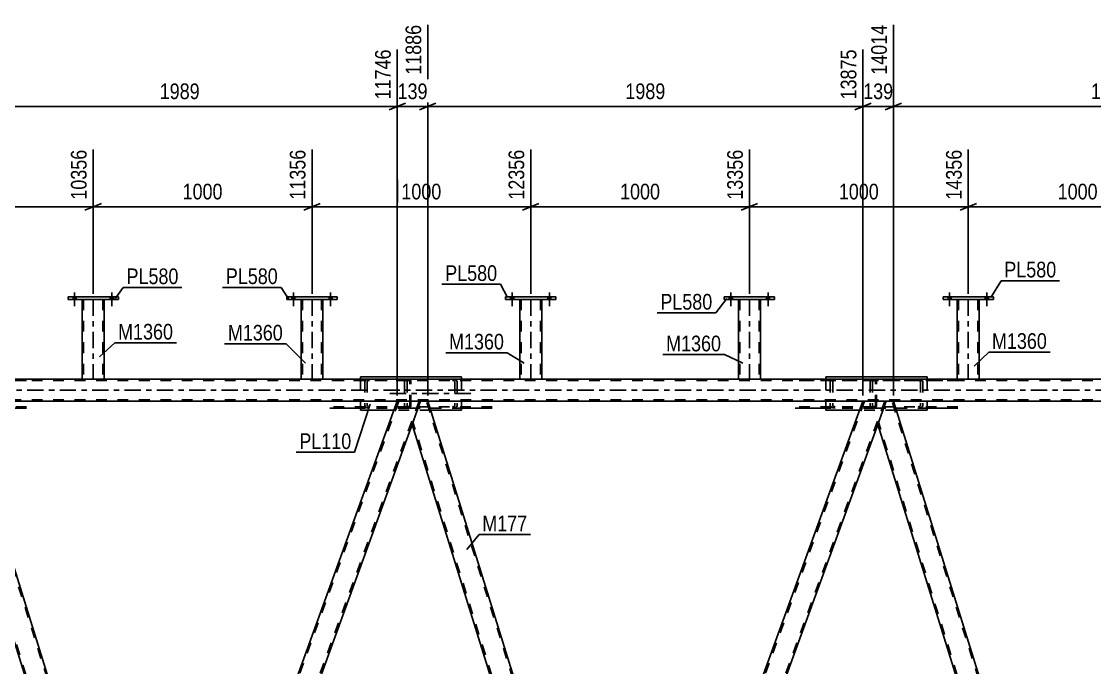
# Model space of a CAD drawing. Header units: millimetres. Extents: x -858 to 331, y -869 to -28.
# Drawn here: x -380.2 to -184, y -734.1 to -616 of the extents above; entities that cross this region are included whole.
import ezdxf

# ---------------------------------------------------------------- set-up
doc = ezdxf.new("R2010")
doc.units = ezdxf.units.MM
doc.linetypes.add('DXK_LINE_DOT2', pattern=[3.9198, 1.9599, -1.9599])
doc.linetypes.add('DXK_LINE_DOT3', pattern=[5.9187, 2.979, -0.9799, 0.9799, -0.9799])
doc.styles.add('Arial Narrow', font='ARIALN.TTF', dxfattribs={"height": 0.2})

# ---------------------------------------------------------------- blocks, each defined once
blk = doc.blocks.new('Part-570393797-8176 - 8170')
at = {"color": 2, "linetype": 'Continuous'}
for p, q in [((-209.09, -666.83), (-209.09, -681.41)), ((-205.09, -666.83), (-205.09, -681.41)), ((-209.09, -681.41), (-205.09, -681.41))]:
    blk.add_line(p, q, dxfattribs=at)
at = {"color": 7, "linetype": 'DXK_LINE_DOT2'}
for p, q in [((-205.09, -666.83), (-209.09, -666.83)), ((-209.09, -666.83), (-209.05, -666.83)), ((-208.85, -666.83), (-208.85, -681.41)), ((-205.33, -666.83), (-205.33, -681.41)), ((-205.39, -681.41), (-205.35, -681.41)), ((-205.35, -681.41), (-205.39, -681.41)), ((-205.33, -681.41), (-205.35, -681.41)), ((-205.35, -681.41), (-205.33, -681.41))]:
    blk.add_line(p, q, dxfattribs=at)
at = {"color": 7, "linetype": 'DXK_LINE_DOT3'}
blk.add_line((-207.09, -666.83), (-207.09, -681.41), dxfattribs=at)
blk = doc.blocks.new('Part-570393797-8182 - 8170')
at = {"color": 2, "linetype": 'Continuous'}
for p, q in [((-318.24, -681.01), (-318.24, -681.41)), ((-299.73, -681.01), (-318.24, -681.01)), ((-299.73, -681.01), (-299.73, -681.41)), ((-318.24, -685.41), (-318.24, -687.09)), ((-299.73, -685.41), (-299.73, -687.09)), ((-318.24, -687.09), (-312.09, -687.09)), ((-299.73, -687.09), (-305.38, -687.09))]:
    blk.add_line(p, q, dxfattribs=at)
at = {"color": 7, "linetype": 'DXK_LINE_DOT2'}
for p, q in [((-318.24, -681.41), (-318.24, -685.41)), ((-299.73, -681.41), (-299.73, -685.41)), ((-305.38, -687.09), (-312.09, -687.09))]:
    blk.add_line(p, q, dxfattribs=at)
blk = doc.blocks.new('Part-570393797-8285 - 8170')
at = {"color": 2, "linetype": 'Continuous'}
for p, q in [((-202.49, -666.35), (-211.69, -666.35)), ((-211.69, -666.83), (-211.69, -666.35)), ((-202.49, -666.83), (-211.69, -666.83)), ((-202.49, -666.35), (-202.49, -666.83))]:
    blk.add_line(p, q, dxfattribs=at)
blk = doc.blocks.new('Part-570393797-8363 - 8170')
at = {"color": 2, "linetype": 'Continuous'}
for p, q in [((-322.48, -666.35), (-331.68, -666.35)), ((-331.68, -666.83), (-331.68, -666.35)), ((-322.48, -666.83), (-331.68, -666.83)), ((-322.48, -666.35), (-322.48, -666.83))]:
    blk.add_line(p, q, dxfattribs=at)
blk = doc.blocks.new('Part-570393797-8240 - 8170')
at = {"color": 7, "linetype": 'DXK_LINE_DOT2'}
for p, q in [((-224.29, -681.41), (-238.72, -681.41)), ((-224.29, -681.65), (-238.72, -681.65)), ((-232.24, -681.7), (-232.31, -681.89)), ((-232.31, -681.89), (-232.31, -686.21)), ((-231.87, -681.89), (-231.84, -681.8)), ((-231.87, -681.89), (-231.87, -686.21)), ((-231.43, -681.41), (-231.77, -681.44)), ((-231.6, -681.67), (-231.43, -681.65)), ((-225.01, -681.65), (-225.01, -681.41)), ((-224.12, -681.44), (-224.29, -681.41)), ((-224.29, -681.65), (-224.21, -681.67)), ((-224.21, -681.67), (-224.14, -681.72)), ((-224.14, -681.72), (-224.09, -681.8)), ((-223.98, -681.55), (-224.12, -681.44)), ((-224.09, -681.8), (-224.07, -681.89)), ((-224.07, -686.21), (-224.07, -681.89)), ((-223.89, -681.7), (-223.98, -681.55)), ((-223.85, -681.89), (-223.89, -681.7)), ((-223.85, -686.21), (-223.85, -681.89)), ((-224.29, -686.45), (-238.72, -686.45)), ((-224.29, -686.69), (-233.11, -686.69)), ((-232.31, -686.21), (-232.24, -686.39)), ((-231.84, -686.3), (-231.87, -686.21)), ((-231.77, -686.65), (-231.43, -686.69)), ((-231.43, -686.45), (-231.6, -686.43)), ((-225.01, -686.69), (-225.01, -686.45)), ((-224.21, -686.43), (-224.29, -686.45)), ((-224.29, -686.69), (-224.12, -686.65)), ((-224.14, -686.38), (-224.21, -686.43)), ((-224.09, -686.3), (-224.14, -686.38)), ((-224.12, -686.65), (-223.98, -686.55)), ((-224.07, -686.21), (-224.09, -686.3)), ((-223.98, -686.55), (-223.89, -686.39)), ((-223.89, -686.39), (-223.85, -686.21))]:
    blk.add_line(p, q, dxfattribs=at)
at = {"color": 2, "linetype": 'Continuous'}
blk.add_line((-233.11, -686.69), (-238.72, -686.69), dxfattribs=at)
at = {"color": 7, "linetype": 'DXK_LINE_DOT2'}
for centre, radius, start, end in [((-231.63, -682.25), 0.817, 99.5183, 138.064), ((-231.53, -682.07), 0.409, 99.5183, 138.064), ((-231.63, -685.85), 0.817, 221.9361, 260.4818), ((-231.53, -686.03), 0.409, 221.9361, 260.4818)]:
    blk.add_arc(centre, radius, start, end, dxfattribs=at)
blk = doc.blocks.new('Part-570393797-8241 - 8170')
at = {"color": 7, "linetype": 'DXK_LINE_DOT2'}
for p, q in [((-310.08, -681.7), (-310.14, -681.89)), ((-310.14, -681.89), (-310.14, -686.21)), ((-309.71, -681.89), (-309.67, -681.8)), ((-309.71, -681.89), (-309.71, -686.21)), ((-309.27, -681.41), (-309.6, -681.45)), ((-309.44, -681.67), (-309.27, -681.65)), ((-294.12, -681.41), (-309.27, -681.41)), ((-294.12, -681.65), (-309.27, -681.65)), ((-301.07, -681.45), (-301.41, -681.41)), ((-301.41, -681.65), (-301.24, -681.67)), ((-301, -681.8), (-300.97, -681.89)), ((-300.97, -681.89), (-300.97, -686.21)), ((-300.53, -681.89), (-300.6, -681.7)), ((-300.53, -681.89), (-300.53, -686.21)), ((-310.14, -686.21), (-310.08, -686.39)), ((-309.67, -686.3), (-309.71, -686.21)), ((-309.6, -686.65), (-309.27, -686.69)), ((-309.27, -686.45), (-309.44, -686.43)), ((-294.12, -686.45), (-309.27, -686.45)), ((-309.27, -686.69), (-299.73, -686.69)), ((-301.24, -686.43), (-301.41, -686.45)), ((-301.41, -686.69), (-301.07, -686.65)), ((-300.97, -686.21), (-301, -686.3)), ((-300.6, -686.39), (-300.53, -686.21))]:
    blk.add_line(p, q, dxfattribs=at)
at = {"color": 7, "linetype": 'DXK_LINE_DOT3'}
blk.add_line((-298.05, -684.05), (-313.69, -684.05), dxfattribs=at)
at = {"color": 2, "linetype": 'Continuous'}
blk.add_line((-294.12, -686.69), (-299.73, -686.69), dxfattribs=at)
at = {"color": 7, "linetype": 'DXK_LINE_DOT2'}
for centre, radius, start, end in [((-309.47, -682.25), 0.817, 99.5183, 138.064), ((-309.37, -682.07), 0.409, 99.5183, 138.064), ((-301.31, -682.07), 0.409, 41.9361, 80.4818), ((-301.21, -682.25), 0.817, 41.9361, 80.4818), ((-309.47, -685.85), 0.817, 221.9361, 260.4818), ((-309.37, -686.03), 0.409, 221.9361, 260.4818), ((-301.31, -686.03), 0.409, 279.5183, 318.064), ((-301.21, -685.85), 0.817, 279.5183, 318.064)]:
    blk.add_arc(centre, radius, start, end, dxfattribs=at)
blk = doc.blocks.new('Part-570393797-8246 - 8170')
at = {"color": 7, "linetype": 'DXK_LINE_DOT2'}
for p, q in [((-226.09, -685.41), (-270.21, -806.63)), ((-222.34, -685.41), (-266.46, -806.63)), ((-222.09, -685.41), (-223.64, -689.66)), ((-269.2, -803.16), (-270.47, -806.63)), ((-266.21, -806.63), (-270.47, -806.63))]:
    blk.add_line(p, q, dxfattribs=at)
at = {"color": 2, "linetype": 'Continuous'}
for p, q in [((-226.35, -685.41), (-269.2, -803.16)), ((-226.35, -685.41), (-222.09, -685.41)), ((-223.64, -689.66), (-266.21, -806.63))]:
    blk.add_line(p, q, dxfattribs=at)
blk = doc.blocks.new('Part-570393797-8659 - 8170')
at = {"color": 2, "linetype": 'Continuous'}
for p, q in [((-242.5, -666.35), (-251.7, -666.35)), ((-251.7, -666.83), (-251.7, -666.35)), ((-242.5, -666.83), (-251.7, -666.83)), ((-242.5, -666.35), (-242.5, -666.83))]:
    blk.add_line(p, q, dxfattribs=at)
blk = doc.blocks.new('Part-570393797-8276 - 8170')
at = {"color": 2, "linetype": 'Continuous'}
for p, q in [((-307.22, -685.41), (-308.77, -689.66)), ((-305.91, -685.41), (-307.22, -685.41)), ((-269.2, -803.16), (-305.91, -685.41)), ((-308.77, -689.66), (-272.31, -806.63)), ((-270.47, -806.63), (-269.2, -803.16))]:
    blk.add_line(p, q, dxfattribs=at)
at = {"color": 7, "linetype": 'DXK_LINE_DOT2'}
for p, q in [((-269.34, -803.53), (-306.16, -685.41)), ((-272.06, -806.63), (-308.63, -689.29)), ((-269.2, -803.16), (-269.47, -803.9)), ((-272.31, -806.63), (-270.47, -806.63))]:
    blk.add_line(p, q, dxfattribs=at)
blk = doc.blocks.new('Part-570393797-8675 - 8170')
at = {"color": 2, "linetype": 'Continuous'}
for p, q in [((-249.1, -666.83), (-249.1, -681.41)), ((-245.1, -666.83), (-245.1, -681.41)), ((-249.1, -681.41), (-245.1, -681.41))]:
    blk.add_line(p, q, dxfattribs=at)
at = {"color": 7, "linetype": 'DXK_LINE_DOT2'}
for p, q in [((-245.1, -666.83), (-249.1, -666.83)), ((-249.1, -666.83), (-249.06, -666.83)), ((-248.86, -666.83), (-248.86, -681.41)), ((-245.34, -666.83), (-245.34, -681.41)), ((-245.39, -681.41), (-245.35, -681.41)), ((-245.35, -681.41), (-245.39, -681.41)), ((-245.34, -681.41), (-245.35, -681.41)), ((-245.35, -681.41), (-245.34, -681.41))]:
    blk.add_line(p, q, dxfattribs=at)
at = {"color": 7, "linetype": 'DXK_LINE_DOT3'}
blk.add_line((-247.1, -666.83), (-247.1, -681.41), dxfattribs=at)
blk = doc.blocks.new('Part-570393797-8358 - 8170')
at = {"color": 2, "linetype": 'Continuous'}
for p, q in [((-329.08, -666.83), (-329.08, -681.41)), ((-325.08, -666.83), (-325.08, -681.41)), ((-329.08, -681.41), (-325.08, -681.41))]:
    blk.add_line(p, q, dxfattribs=at)
at = {"color": 7, "linetype": 'DXK_LINE_DOT2'}
for p, q in [((-325.08, -666.83), (-329.08, -666.83)), ((-329.08, -666.83), (-329.05, -666.83)), ((-328.84, -666.83), (-328.84, -681.41)), ((-325.32, -666.83), (-325.32, -681.41)), ((-325.38, -681.41), (-325.34, -681.41)), ((-325.34, -681.41), (-325.38, -681.41)), ((-325.32, -681.41), (-325.34, -681.41)), ((-325.34, -681.41), (-325.32, -681.41))]:
    blk.add_line(p, q, dxfattribs=at)
at = {"color": 7, "linetype": 'DXK_LINE_DOT3'}
blk.add_line((-327.08, -666.83), (-327.08, -681.41), dxfattribs=at)
blk = doc.blocks.new('Part-570393797-8371 - 8170')
at = {"color": 7, "linetype": 'DXK_LINE_DOT2'}
for p, q in [((-311.22, -685.41), (-355.34, -806.63)), ((-307.48, -685.41), (-351.6, -806.63)), ((-307.22, -685.41), (-308.77, -689.66)), ((-354.34, -803.16), (-355.6, -806.63)), ((-351.34, -806.63), (-355.6, -806.63))]:
    blk.add_line(p, q, dxfattribs=at)
at = {"color": 2, "linetype": 'Continuous'}
for p, q in [((-311.48, -685.41), (-354.34, -803.16)), ((-311.48, -685.41), (-307.22, -685.41)), ((-308.77, -689.66), (-351.34, -806.63))]:
    blk.add_line(p, q, dxfattribs=at)
blk = doc.blocks.new('Part-570393797-8411 - 8170')
at = {"color": 7, "linetype": 'DXK_LINE_DOT2'}
for p, q in [((-224.94, -681.7), (-225.01, -681.89)), ((-225.01, -681.89), (-225.01, -686.21)), ((-224.57, -681.89), (-224.54, -681.8)), ((-224.57, -681.89), (-224.57, -686.21)), ((-224.13, -681.41), (-224.47, -681.44)), ((-224.3, -681.67), (-224.13, -681.65)), ((-208.99, -681.41), (-224.13, -681.41)), ((-208.99, -681.65), (-224.13, -681.65)), ((-215.94, -681.44), (-216.27, -681.41)), ((-216.27, -681.65), (-216.11, -681.67)), ((-215.87, -681.8), (-215.84, -681.89)), ((-215.84, -681.89), (-215.84, -686.21)), ((-215.4, -681.89), (-215.47, -681.7)), ((-215.4, -681.89), (-215.4, -686.21)), ((-225.01, -686.21), (-224.94, -686.39)), ((-224.54, -686.3), (-224.57, -686.21)), ((-224.47, -686.65), (-224.13, -686.69)), ((-224.13, -686.45), (-224.3, -686.43)), ((-208.99, -686.45), (-224.13, -686.45)), ((-224.13, -686.69), (-214.6, -686.69)), ((-216.11, -686.43), (-216.27, -686.45)), ((-216.27, -686.69), (-215.94, -686.65)), ((-215.84, -686.21), (-215.87, -686.3)), ((-215.47, -686.39), (-215.4, -686.21))]:
    blk.add_line(p, q, dxfattribs=at)
at = {"color": 2, "linetype": 'Continuous'}
blk.add_line((-208.99, -686.69), (-214.6, -686.69), dxfattribs=at)
at = {"color": 7, "linetype": 'DXK_LINE_DOT2'}
for centre, radius, start, end in [((-224.33, -682.25), 0.817, 99.5183, 138.064), ((-224.23, -682.07), 0.409, 99.5183, 138.064), ((-216.17, -682.07), 0.409, 41.9361, 80.4818), ((-216.07, -682.25), 0.817, 41.9361, 80.4818), ((-224.33, -685.85), 0.817, 221.9361, 260.4818), ((-224.23, -686.03), 0.409, 221.9361, 260.4818), ((-216.17, -686.03), 0.409, 279.5183, 318.064), ((-216.07, -685.85), 0.817, 279.5183, 318.064)]:
    blk.add_arc(centre, radius, start, end, dxfattribs=at)
blk = doc.blocks.new('Bolt-570393797-8558 - 8170')
at = {"linetype": 'Continuous'}
for points in [[(-370.21, -666.35), (-370.77, -666.35), (-370.77, -666.83), (-370.21, -666.83)], [(-370.21, -666.35), (-370.77, -666.35), (-370.77, -666.83), (-370.21, -666.83)], [(-363.41, -666.35), (-363.97, -666.35), (-363.97, -666.83), (-363.41, -666.83)], [(-363.41, -666.35), (-363.97, -666.35), (-363.97, -666.83), (-363.41, -666.83)]]:
    blk.add_hatch(color=1, dxfattribs=at).paths.add_polyline_path(points)
at = {"color": 1, "linetype": 'Continuous'}
for p, q in [((-370.77, -666.35), (-370.77, -666.83)), ((-370.77, -666.35), (-370.77, -666.83)), ((-370.49, -665.55), (-370.49, -668.07)), ((-370.49, -665.55), (-370.49, -668.07)), ((-370.21, -666.35), (-370.21, -666.83)), ((-370.21, -666.35), (-370.21, -666.83)), ((-363.97, -666.35), (-363.97, -666.83)), ((-363.97, -666.35), (-363.97, -666.83)), ((-363.69, -665.55), (-363.69, -668.07)), ((-363.69, -665.55), (-363.69, -668.07)), ((-363.41, -666.35), (-363.41, -666.83)), ((-363.41, -666.35), (-363.41, -666.83))]:
    blk.add_line(p, q, dxfattribs=at)
blk = doc.blocks.new('Part-570393797-8444 - 8170')
at = {"color": 7, "linetype": 'DXK_LINE_DOT2'}
for p, q in [((-309.43, -681.41), (-323.85, -681.41)), ((-309.43, -681.65), (-323.85, -681.65)), ((-317.38, -681.7), (-317.44, -681.89)), ((-317.44, -681.89), (-317.44, -686.21)), ((-317.01, -681.89), (-316.97, -681.8)), ((-317.01, -681.89), (-317.01, -686.21)), ((-316.57, -681.41), (-316.9, -681.45)), ((-316.74, -681.67), (-316.57, -681.65)), ((-310.14, -681.65), (-310.14, -681.41)), ((-309.26, -681.45), (-309.43, -681.41)), ((-309.43, -681.65), (-309.34, -681.67)), ((-309.34, -681.67), (-309.27, -681.72)), ((-309.27, -681.72), (-309.22, -681.8)), ((-309.12, -681.55), (-309.26, -681.45)), ((-309.22, -681.8), (-309.21, -681.89)), ((-309.21, -686.21), (-309.21, -681.89)), ((-309.02, -681.7), (-309.12, -681.55)), ((-308.99, -681.89), (-309.02, -681.7)), ((-308.99, -686.21), (-308.99, -681.89)), ((-309.43, -686.45), (-323.85, -686.45)), ((-309.43, -686.69), (-318.24, -686.69)), ((-317.44, -686.21), (-317.38, -686.39)), ((-316.97, -686.3), (-317.01, -686.21)), ((-316.9, -686.65), (-316.57, -686.69)), ((-316.57, -686.45), (-316.74, -686.43)), ((-310.14, -686.69), (-310.14, -686.45)), ((-309.34, -686.43), (-309.43, -686.45)), ((-309.43, -686.69), (-309.26, -686.65)), ((-309.27, -686.38), (-309.34, -686.43)), ((-309.22, -686.3), (-309.27, -686.38)), ((-309.26, -686.65), (-309.12, -686.55)), ((-309.21, -686.21), (-309.22, -686.3)), ((-309.12, -686.55), (-309.02, -686.39)), ((-309.02, -686.39), (-308.99, -686.21))]:
    blk.add_line(p, q, dxfattribs=at)
at = {"color": 2, "linetype": 'Continuous'}
blk.add_line((-318.24, -686.69), (-323.85, -686.69), dxfattribs=at)
at = {"color": 7, "linetype": 'DXK_LINE_DOT2'}
for centre, radius, start, end in [((-316.77, -682.25), 0.817, 99.5183, 138.064), ((-316.67, -682.07), 0.409, 99.5183, 138.064), ((-316.77, -685.85), 0.817, 221.9361, 260.4818), ((-316.67, -686.03), 0.409, 221.9361, 260.4818)]:
    blk.add_arc(centre, radius, start, end, dxfattribs=at)
blk = doc.blocks.new('Part-570393797-8445 - 8170')
at = {"color": 7, "linetype": 'DXK_LINE_DOT2'}
for p, q in [((-395.21, -681.7), (-395.28, -681.89)), ((-395.28, -681.89), (-395.28, -686.21)), ((-394.84, -681.89), (-394.81, -681.8)), ((-394.84, -681.89), (-394.84, -686.21)), ((-394.4, -681.41), (-394.74, -681.45)), ((-394.57, -681.67), (-394.4, -681.65)), ((-379.26, -681.41), (-394.4, -681.41)), ((-379.26, -681.65), (-394.4, -681.65)), ((-386.21, -681.45), (-386.54, -681.41)), ((-386.54, -681.65), (-386.38, -681.67)), ((-386.14, -681.8), (-386.11, -681.89)), ((-386.11, -681.89), (-386.11, -686.21)), ((-385.67, -681.89), (-385.74, -681.7)), ((-385.67, -681.89), (-385.67, -686.21)), ((-395.28, -686.21), (-395.21, -686.39)), ((-394.81, -686.3), (-394.84, -686.21)), ((-394.74, -686.65), (-394.4, -686.69)), ((-394.4, -686.45), (-394.57, -686.43)), ((-379.26, -686.45), (-394.4, -686.45)), ((-394.4, -686.69), (-384.87, -686.69)), ((-386.38, -686.43), (-386.54, -686.45)), ((-386.54, -686.69), (-386.21, -686.65)), ((-386.11, -686.21), (-386.14, -686.3)), ((-385.74, -686.39), (-385.67, -686.21))]:
    blk.add_line(p, q, dxfattribs=at)
at = {"color": 7, "linetype": 'DXK_LINE_DOT3'}
blk.add_line((-383.19, -684.05), (-398.83, -684.05), dxfattribs=at)
at = {"color": 2, "linetype": 'Continuous'}
blk.add_line((-379.26, -686.69), (-384.87, -686.69), dxfattribs=at)
at = {"color": 7, "linetype": 'DXK_LINE_DOT2'}
for centre, radius, start, end in [((-394.6, -682.25), 0.817, 99.5183, 138.064), ((-394.5, -682.07), 0.409, 99.5183, 138.064), ((-386.44, -682.07), 0.409, 41.9361, 80.4818), ((-386.34, -682.25), 0.817, 41.9361, 80.4818), ((-394.6, -685.85), 0.817, 221.9361, 260.4818), ((-394.5, -686.03), 0.409, 221.9361, 260.4818), ((-386.44, -686.03), 0.409, 279.5183, 318.064), ((-386.34, -685.85), 0.817, 279.5183, 318.064)]:
    blk.add_arc(centre, radius, start, end, dxfattribs=at)
blk = doc.blocks.new('Part-570393797-8481 - 8170')
at = {"color": 2, "linetype": 'Continuous'}
for p, q in [((-392.36, -685.41), (-393.9, -689.66)), ((-391.04, -685.41), (-392.36, -685.41)), ((-354.34, -803.16), (-391.04, -685.41)), ((-393.9, -689.66), (-357.45, -806.63)), ((-355.6, -806.63), (-354.34, -803.16))]:
    blk.add_line(p, q, dxfattribs=at)
at = {"color": 7, "linetype": 'DXK_LINE_DOT2'}
for p, q in [((-354.47, -803.53), (-391.29, -685.41)), ((-357.19, -806.63), (-393.77, -689.29)), ((-354.34, -803.16), (-354.61, -803.9)), ((-357.45, -806.63), (-355.6, -806.63))]:
    blk.add_line(p, q, dxfattribs=at)
blk = doc.blocks.new('Part-570393797-8543 - 8170')
at = {"color": 2, "linetype": 'Continuous'}
for p, q in [((-369.09, -666.83), (-369.09, -681.41)), ((-365.09, -666.83), (-365.09, -681.41)), ((-369.09, -681.41), (-365.09, -681.41))]:
    blk.add_line(p, q, dxfattribs=at)
at = {"color": 7, "linetype": 'DXK_LINE_DOT2'}
for p, q in [((-365.09, -666.83), (-369.09, -666.83)), ((-369.09, -666.83), (-369.05, -666.83)), ((-368.85, -666.83), (-368.85, -681.41)), ((-365.33, -666.83), (-365.33, -681.41)), ((-365.39, -681.41), (-365.35, -681.41)), ((-365.35, -681.41), (-365.39, -681.41)), ((-365.33, -681.41), (-365.35, -681.41)), ((-365.35, -681.41), (-365.33, -681.41))]:
    blk.add_line(p, q, dxfattribs=at)
at = {"color": 7, "linetype": 'DXK_LINE_DOT3'}
blk.add_line((-367.09, -666.83), (-367.09, -681.41), dxfattribs=at)
blk = doc.blocks.new('Part-570393797-8725 - 8170')
at = {"color": 2, "linetype": 'Continuous'}
for p, q in [((-233.11, -681.01), (-233.11, -681.41)), ((-214.6, -681.01), (-233.11, -681.01)), ((-214.6, -681.01), (-214.6, -681.41)), ((-233.11, -685.41), (-233.11, -687.09)), ((-214.6, -685.41), (-214.6, -687.09)), ((-226.96, -687.09), (-233.11, -687.09)), ((-214.6, -687.09), (-220.25, -687.09))]:
    blk.add_line(p, q, dxfattribs=at)
at = {"color": 7, "linetype": 'DXK_LINE_DOT2'}
for p, q in [((-233.11, -681.41), (-233.11, -685.41)), ((-214.6, -681.41), (-214.6, -685.41)), ((-220.25, -687.09), (-226.96, -687.09))]:
    blk.add_line(p, q, dxfattribs=at)
blk = doc.blocks.new('Part-570393797-8589 - 8170')
at = {"color": 2, "linetype": 'Continuous'}
for p, q in [((-282.48, -666.35), (-291.68, -666.35)), ((-291.68, -666.83), (-291.68, -666.35)), ((-282.48, -666.83), (-291.68, -666.83)), ((-282.48, -666.35), (-282.48, -666.83))]:
    blk.add_line(p, q, dxfattribs=at)
blk = doc.blocks.new('Bolt-570393797-8598 - 8170')
at = {"linetype": 'Continuous'}
for points in [[(-250.22, -666.35), (-250.78, -666.35), (-250.78, -666.83), (-250.22, -666.83)], [(-250.22, -666.35), (-250.78, -666.35), (-250.78, -666.83), (-250.22, -666.83)], [(-243.42, -666.35), (-243.98, -666.35), (-243.98, -666.83), (-243.42, -666.83)], [(-243.42, -666.35), (-243.98, -666.35), (-243.98, -666.83), (-243.42, -666.83)]]:
    blk.add_hatch(color=1, dxfattribs=at).paths.add_polyline_path(points)
at = {"color": 1, "linetype": 'Continuous'}
for p, q in [((-250.78, -666.35), (-250.78, -666.83)), ((-250.78, -666.35), (-250.78, -666.83)), ((-250.5, -665.55), (-250.5, -668.07)), ((-250.5, -665.55), (-250.5, -668.07)), ((-250.22, -666.35), (-250.22, -666.83)), ((-250.22, -666.35), (-250.22, -666.83)), ((-243.98, -666.35), (-243.98, -666.83)), ((-243.98, -666.35), (-243.98, -666.83)), ((-243.7, -665.55), (-243.7, -668.07)), ((-243.7, -665.55), (-243.7, -668.07)), ((-243.42, -666.35), (-243.42, -666.83)), ((-243.42, -666.35), (-243.42, -666.83))]:
    blk.add_line(p, q, dxfattribs=at)
blk = doc.blocks.new('Part-570393797-8610 - 8170')
at = {"color": 2, "linetype": 'Continuous'}
for p, q in [((-362.49, -666.35), (-371.69, -666.35)), ((-371.69, -666.83), (-371.69, -666.35)), ((-362.49, -666.83), (-371.69, -666.83)), ((-362.49, -666.35), (-362.49, -666.83))]:
    blk.add_line(p, q, dxfattribs=at)
blk = doc.blocks.new('Bolt-570393797-8761 - 8170')
at = {"linetype": 'Continuous'}
for points in [[(-210.21, -666.35), (-210.77, -666.35), (-210.77, -666.83), (-210.21, -666.83)], [(-210.21, -666.35), (-210.77, -666.35), (-210.77, -666.83), (-210.21, -666.83)], [(-203.41, -666.35), (-203.97, -666.35), (-203.97, -666.83), (-203.41, -666.83)], [(-203.41, -666.35), (-203.97, -666.35), (-203.97, -666.83), (-203.41, -666.83)]]:
    blk.add_hatch(color=1, dxfattribs=at).paths.add_polyline_path(points)
at = {"color": 1, "linetype": 'Continuous'}
for p, q in [((-210.77, -666.35), (-210.77, -666.83)), ((-210.77, -666.35), (-210.77, -666.83)), ((-210.49, -665.55), (-210.49, -668.07)), ((-210.49, -665.55), (-210.49, -668.07)), ((-210.21, -666.35), (-210.21, -666.83)), ((-210.21, -666.35), (-210.21, -666.83)), ((-203.97, -666.35), (-203.97, -666.83)), ((-203.97, -666.35), (-203.97, -666.83)), ((-203.69, -665.55), (-203.69, -668.07)), ((-203.69, -665.55), (-203.69, -668.07)), ((-203.41, -666.35), (-203.41, -666.83)), ((-203.41, -666.35), (-203.41, -666.83))]:
    blk.add_line(p, q, dxfattribs=at)
blk = doc.blocks.new('Part-570393797-8630 - 8170')
at = {"color": 7, "linetype": 'DXK_LINE_DOT2'}
for p, q in [((-109.81, -681.65), (-781.34, -681.65)), ((-109.81, -681.41), (-729.08, -681.41)), ((-365.09, -681.41), (-369.09, -681.41)), ((-325.08, -681.41), (-329.08, -681.41)), ((-285.08, -681.41), (-289.08, -681.41)), ((-245.1, -681.41), (-249.1, -681.41)), ((-205.09, -681.41), (-209.09, -681.41)), ((-109.81, -685.17), (-781.34, -685.17)), ((-305.91, -685.41), (-311.48, -685.41)), ((-220.77, -685.41), (-226.35, -685.41))]:
    blk.add_line(p, q, dxfattribs=at)
at = {"color": 2, "linetype": 'Continuous'}
for p, q in [((-369.09, -681.41), (-405.09, -681.41)), ((-329.08, -681.41), (-365.09, -681.41)), ((-289.08, -681.41), (-325.08, -681.41)), ((-249.1, -681.41), (-285.08, -681.41)), ((-209.09, -681.41), (-245.1, -681.41)), ((-169.09, -681.41), (-205.09, -681.41)), ((-311.48, -685.41), (-391.04, -685.41)), ((-226.35, -685.41), (-305.91, -685.41)), ((-141.21, -685.41), (-220.77, -685.41))]:
    blk.add_line(p, q, dxfattribs=at)
at = {"color": 7, "linetype": 'DXK_LINE_DOT3'}
blk.add_line((-109.81, -683.41), (-781.34, -683.41), dxfattribs=at)
blk = doc.blocks.new('Bolt-570393797-8665 - 8170')
at = {"linetype": 'Continuous'}
for points in [[(-330.2, -666.35), (-330.76, -666.35), (-330.76, -666.83), (-330.2, -666.83)], [(-330.2, -666.35), (-330.76, -666.35), (-330.76, -666.83), (-330.2, -666.83)], [(-323.4, -666.35), (-323.96, -666.35), (-323.96, -666.83), (-323.4, -666.83)], [(-323.4, -666.35), (-323.96, -666.35), (-323.96, -666.83), (-323.4, -666.83)]]:
    blk.add_hatch(color=1, dxfattribs=at).paths.add_polyline_path(points)
at = {"color": 1, "linetype": 'Continuous'}
for p, q in [((-330.76, -666.35), (-330.76, -666.83)), ((-330.76, -666.35), (-330.76, -666.83)), ((-330.48, -665.55), (-330.48, -668.07)), ((-330.48, -665.55), (-330.48, -668.07)), ((-330.2, -666.35), (-330.2, -666.83)), ((-330.2, -666.35), (-330.2, -666.83)), ((-323.96, -666.35), (-323.96, -666.83)), ((-323.96, -666.35), (-323.96, -666.83)), ((-323.68, -665.55), (-323.68, -668.07)), ((-323.68, -665.55), (-323.68, -668.07)), ((-323.4, -666.35), (-323.4, -666.83)), ((-323.4, -666.35), (-323.4, -666.83))]:
    blk.add_line(p, q, dxfattribs=at)
blk = doc.blocks.new('Bolt-570393797-8681 - 8170')
at = {"linetype": 'Continuous'}
for points in [[(-290.2, -666.35), (-290.76, -666.35), (-290.76, -666.83), (-290.2, -666.83)], [(-290.2, -666.35), (-290.76, -666.35), (-290.76, -666.83), (-290.2, -666.83)], [(-283.4, -666.35), (-283.96, -666.35), (-283.96, -666.83), (-283.4, -666.83)], [(-283.4, -666.35), (-283.96, -666.35), (-283.96, -666.83), (-283.4, -666.83)]]:
    blk.add_hatch(color=1, dxfattribs=at).paths.add_polyline_path(points)
at = {"color": 1, "linetype": 'Continuous'}
for p, q in [((-290.76, -666.35), (-290.76, -666.83)), ((-290.76, -666.35), (-290.76, -666.83)), ((-290.48, -665.55), (-290.48, -668.07)), ((-290.48, -665.55), (-290.48, -668.07)), ((-290.2, -666.35), (-290.2, -666.83)), ((-290.2, -666.35), (-290.2, -666.83)), ((-283.96, -666.35), (-283.96, -666.83)), ((-283.96, -666.35), (-283.96, -666.83)), ((-283.68, -665.55), (-283.68, -668.07)), ((-283.68, -665.55), (-283.68, -668.07)), ((-283.4, -666.35), (-283.4, -666.83)), ((-283.4, -666.35), (-283.4, -666.83))]:
    blk.add_line(p, q, dxfattribs=at)
blk = doc.blocks.new('Part-570393797-8688 - 8170')
at = {"color": 2, "linetype": 'Continuous'}
for p, q in [((-289.08, -666.83), (-289.08, -681.41)), ((-285.08, -666.83), (-285.08, -681.41)), ((-289.08, -681.41), (-285.08, -681.41))]:
    blk.add_line(p, q, dxfattribs=at)
at = {"color": 7, "linetype": 'DXK_LINE_DOT2'}
for p, q in [((-285.08, -666.83), (-289.08, -666.83)), ((-289.08, -666.83), (-289.05, -666.83)), ((-288.84, -666.83), (-288.84, -681.41)), ((-285.32, -666.83), (-285.32, -681.41)), ((-285.38, -681.41), (-285.34, -681.41)), ((-285.34, -681.41), (-285.38, -681.41)), ((-285.32, -681.41), (-285.34, -681.41)), ((-285.34, -681.41), (-285.32, -681.41))]:
    blk.add_line(p, q, dxfattribs=at)
at = {"color": 7, "linetype": 'DXK_LINE_DOT3'}
blk.add_line((-287.08, -666.83), (-287.08, -681.41), dxfattribs=at)
blk = doc.blocks.new('Part-570393797-8770 - 8170')
at = {"color": 2, "linetype": 'Continuous'}
for p, q in [((-222.09, -685.41), (-223.64, -689.66)), ((-220.77, -685.41), (-222.09, -685.41)), ((-184.07, -803.16), (-220.77, -685.41)), ((-223.64, -689.66), (-187.18, -806.63)), ((-185.33, -806.63), (-184.07, -803.16))]:
    blk.add_line(p, q, dxfattribs=at)
at = {"color": 7, "linetype": 'DXK_LINE_DOT2'}
for p, q in [((-184.2, -803.53), (-221.02, -685.41)), ((-186.93, -806.63), (-223.5, -689.29)), ((-184.2, -803.53), (-184.34, -803.9)), ((-187.18, -806.63), (-185.33, -806.63))]:
    blk.add_line(p, q, dxfattribs=at)
blk = doc.blocks.new('Part-570393797-8776 - 8170')
at = {"color": 7, "linetype": 'DXK_LINE_DOT2'}
for p, q in [((-140.96, -685.41), (-185.08, -806.63)), ((-137.21, -685.41), (-181.33, -806.63)), ((-184.07, -803.16), (-185.33, -806.63)), ((-181.07, -806.63), (-185.33, -806.63))]:
    blk.add_line(p, q, dxfattribs=at)
at = {"color": 2, "linetype": 'Continuous'}
for p, q in [((-141.21, -685.41), (-184.07, -803.16)), ((-136.95, -685.41), (-181.07, -806.63)), ((-136.95, -685.41), (-141.21, -685.41))]:
    blk.add_line(p, q, dxfattribs=at)
blk = doc.blocks.new('StraightDimension-570393797-25416 - 8170')
at = {"color": 7, "linetype": 'Continuous'}
for p, q in [((-247.1, -665.83), (-247.1, -639.47)), ((-207.09, -665.83), (-207.09, -639.47)), ((-245.6, -649.31), (-248.6, -650.51)), ((-208.59, -650.51), (-205.59, -649.31)), ((-247.1, -649.91), (-207.09, -649.91))]:
    blk.add_line(p, q, dxfattribs=at)
at = {"color": 0, "linetype": 'Continuous'}
blk.add_wipeout([(-207.69, -638.87), (-211.89, -638.87), (-211.89, -649.21), (-207.69, -649.21)], dxfattribs=at)
at = {"color": 0}
blk.add_wipeout([(-222.84, -649.16), (-222.84, -644.96), (-231.35, -644.96), (-231.35, -649.16)], dxfattribs=at)
at = {"color": 3, "linetype": 'Continuous', "style": 'Arial Narrow'}
blk.add_text('14356', height=2.863, rotation=90.0002, dxfattribs=at).set_placement((-208.29, -648.61))
at = {"color": 3, "style": 'Arial Narrow'}
blk.add_text('1000', height=2.863, dxfattribs=at).set_placement((-230.75, -648.56))
blk = doc.blocks.new('StraightDimension-570393797-25418 - 8170')
at = {"color": 7, "linetype": 'Continuous'}
for p, q in [((-327.08, -665.83), (-327.08, -639.47)), ((-287.08, -665.83), (-287.08, -639.47)), ((-325.58, -649.31), (-328.58, -650.51)), ((-288.58, -650.51), (-285.58, -649.31)), ((-327.08, -649.91), (-287.08, -649.91))]:
    blk.add_line(p, q, dxfattribs=at)
at = {"color": 0, "linetype": 'Continuous'}
blk.add_wipeout([(-287.68, -638.87), (-291.88, -638.87), (-291.88, -649.21), (-287.68, -649.21)], dxfattribs=at)
at = {"color": 0}
blk.add_wipeout([(-302.83, -649.16), (-302.83, -644.96), (-311.34, -644.96), (-311.34, -649.16)], dxfattribs=at)
at = {"color": 3, "linetype": 'Continuous', "style": 'Arial Narrow'}
blk.add_text('12356', height=2.863, rotation=90.0002, dxfattribs=at).set_placement((-288.28, -648.61))
at = {"color": 3, "style": 'Arial Narrow'}
blk.add_text('1000', height=2.863, dxfattribs=at).set_placement((-310.74, -648.56))
blk = doc.blocks.new('StraightDimension-570393797-25419 - 8170')
at = {"color": 7, "linetype": 'Continuous'}
for p, q in [((-367.09, -665.83), (-367.09, -639.47)), ((-327.08, -665.83), (-327.08, -639.47)), ((-365.59, -649.31), (-368.59, -650.51)), ((-328.58, -650.51), (-325.58, -649.31)), ((-367.09, -649.91), (-327.08, -649.91))]:
    blk.add_line(p, q, dxfattribs=at)
at = {"color": 0, "linetype": 'Continuous'}
blk.add_wipeout([(-327.68, -638.87), (-331.88, -638.87), (-331.88, -649.21), (-327.68, -649.21)], dxfattribs=at)
at = {"color": 0}
blk.add_wipeout([(-342.83, -649.16), (-342.83, -644.96), (-351.34, -644.96), (-351.34, -649.16)], dxfattribs=at)
at = {"color": 3, "linetype": 'Continuous', "style": 'Arial Narrow'}
blk.add_text('11356', height=2.863, rotation=90.0002, dxfattribs=at).set_placement((-328.28, -648.61))
at = {"color": 3, "style": 'Arial Narrow'}
blk.add_text('1000', height=2.863, dxfattribs=at).set_placement((-350.74, -648.56))
blk = doc.blocks.new('StraightDimension-570393797-9277 - 8170')
at = {"color": 7, "linetype": 'Continuous'}
for p, q in [((-220.77, -684.41), (-220.77, -616.65)), ((-226.35, -684.41), (-226.35, -621.15)), ((-227.85, -632.19), (-224.85, -630.99)), ((-226.35, -631.59), (-220.77, -631.59)), ((-219.27, -630.99), (-222.27, -632.19))]:
    blk.add_line(p, q, dxfattribs=at)
at = {"color": 0}
blk.add_wipeout([(-220.22, -630.84), (-220.22, -626.64), (-226.9, -626.64), (-226.9, -630.84)], dxfattribs=at)
at = {"color": 0, "linetype": 'Continuous'}
blk.add_wipeout([(-221.37, -616.05), (-225.57, -616.05), (-225.57, -626.39), (-221.37, -626.39)], dxfattribs=at)
at = {"color": 3, "linetype": 'Continuous', "style": 'Arial Narrow'}
blk.add_text('14014', height=2.863, rotation=90.0002, dxfattribs=at).set_placement((-221.97, -625.79))
at = {"color": 3, "style": 'Arial Narrow'}
blk.add_text('139', height=2.863, dxfattribs=at).set_placement((-226.3, -630.24))
blk = doc.blocks.new('StraightDimension-570393797-25420 - 8170')
at = {"color": 7, "linetype": 'Continuous'}
for p, q in [((-367.09, -665.83), (-367.09, -639.47)), ((-407.09, -665.83), (-407.09, -641.3)), ((-405.59, -649.31), (-408.59, -650.51)), ((-368.59, -650.51), (-365.59, -649.31)), ((-407.09, -649.91), (-367.09, -649.91))]:
    blk.add_line(p, q, dxfattribs=at)
at = {"color": 0, "linetype": 'Continuous'}
blk.add_wipeout([(-367.69, -638.87), (-371.89, -638.87), (-371.89, -649.21), (-367.69, -649.21)], dxfattribs=at)
at = {"color": 0}
blk.add_wipeout([(-382.83, -649.16), (-382.83, -644.96), (-391.35, -644.96), (-391.35, -649.16)], dxfattribs=at)
at = {"color": 3, "linetype": 'Continuous', "style": 'Arial Narrow'}
blk.add_text('10356', height=2.863, rotation=90.0002, dxfattribs=at).set_placement((-368.29, -648.61))
at = {"color": 3, "style": 'Arial Narrow'}
blk.add_text('1000', height=2.863, dxfattribs=at).set_placement((-390.75, -648.56))
blk = doc.blocks.new('StraightDimension-570393797-9276 - 8170')
at = {"color": 7, "linetype": 'Continuous'}
for p, q in [((-220.77, -684.41), (-220.77, -616.65)), ((-141.21, -684.41), (-141.21, -621.15)), ((-219.27, -630.99), (-222.27, -632.19)), ((-220.77, -631.59), (-141.21, -631.59)), ((-142.71, -632.19), (-139.71, -630.99))]:
    blk.add_line(p, q, dxfattribs=at)
at = {"color": 0, "linetype": 'Continuous'}
blk.add_wipeout([(-141.81, -620.55), (-146.01, -620.55), (-146.01, -630.89), (-141.81, -630.89)], dxfattribs=at)
at = {"color": 0}
blk.add_wipeout([(-176.73, -630.84), (-176.73, -626.64), (-185.25, -626.64), (-185.25, -630.84)], dxfattribs=at)
at = {"color": 3, "linetype": 'Continuous', "style": 'Arial Narrow'}
blk.add_text('16003', height=2.863, rotation=90.0002, dxfattribs=at).set_placement((-142.41, -630.29))
at = {"color": 3, "style": 'Arial Narrow'}
blk.add_text('1989', height=2.863, dxfattribs=at).set_placement((-184.65, -630.24))
blk = doc.blocks.new('StraightDimension-570393797-9278 - 8170')
at = {"color": 7, "linetype": 'Continuous'}
for p, q in [((-305.91, -684.41), (-305.91, -616.65)), ((-226.35, -684.41), (-226.35, -621.15)), ((-304.41, -630.99), (-307.41, -632.19)), ((-305.91, -631.59), (-226.35, -631.59)), ((-227.85, -632.19), (-224.85, -630.99))]:
    blk.add_line(p, q, dxfattribs=at)
at = {"color": 0, "linetype": 'Continuous'}
blk.add_wipeout([(-226.95, -620.55), (-231.15, -620.55), (-231.15, -630.89), (-226.95, -630.89)], dxfattribs=at)
at = {"color": 0}
blk.add_wipeout([(-261.87, -630.84), (-261.87, -626.64), (-270.38, -626.64), (-270.38, -630.84)], dxfattribs=at)
at = {"color": 3, "linetype": 'Continuous', "style": 'Arial Narrow'}
blk.add_text('13875', height=2.863, rotation=90.0002, dxfattribs=at).set_placement((-227.55, -630.29))
at = {"color": 3, "style": 'Arial Narrow'}
blk.add_text('1989', height=2.863, dxfattribs=at).set_placement((-269.78, -630.24))
blk = doc.blocks.new('StraightDimension-570393797-9279 - 8170')
at = {"color": 7, "linetype": 'Continuous'}
for p, q in [((-305.91, -684.41), (-305.91, -616.65)), ((-311.48, -684.41), (-311.48, -621.15)), ((-312.98, -632.19), (-309.98, -630.99)), ((-311.48, -631.59), (-305.91, -631.59)), ((-304.41, -630.99), (-307.41, -632.19))]:
    blk.add_line(p, q, dxfattribs=at)
at = {"color": 0}
blk.add_wipeout([(-305.35, -630.84), (-305.35, -626.64), (-312.03, -626.64), (-312.03, -630.84)], dxfattribs=at)
at = {"color": 0, "linetype": 'Continuous'}
blk.add_wipeout([(-306.51, -616.05), (-310.71, -616.05), (-310.71, -626.39), (-306.51, -626.39)], dxfattribs=at)
at = {"color": 3, "linetype": 'Continuous', "style": 'Arial Narrow'}
blk.add_text('11886', height=2.863, rotation=90.0002, dxfattribs=at).set_placement((-307.11, -625.79))
at = {"color": 3, "style": 'Arial Narrow'}
blk.add_text('139', height=2.863, dxfattribs=at).set_placement((-311.43, -630.24))
blk = doc.blocks.new('StraightDimension-570393797-9280 - 8170')
at = {"color": 7, "linetype": 'Continuous'}
for p, q in [((-391.04, -684.41), (-391.04, -618.48)), ((-311.48, -684.41), (-311.48, -621.15)), ((-389.54, -630.99), (-392.54, -632.19)), ((-391.04, -631.59), (-311.48, -631.59)), ((-312.98, -632.19), (-309.98, -630.99))]:
    blk.add_line(p, q, dxfattribs=at)
at = {"color": 0, "linetype": 'Continuous'}
blk.add_wipeout([(-312.08, -620.55), (-316.28, -620.55), (-316.28, -630.89), (-312.08, -630.89)], dxfattribs=at)
at = {"color": 0}
blk.add_wipeout([(-347, -630.84), (-347, -626.64), (-355.52, -626.64), (-355.52, -630.84)], dxfattribs=at)
at = {"color": 3, "linetype": 'Continuous', "style": 'Arial Narrow'}
blk.add_text('11746', height=2.863, rotation=90.0002, dxfattribs=at).set_placement((-312.68, -630.29))
at = {"color": 3, "style": 'Arial Narrow'}
blk.add_text('1989', height=2.863, dxfattribs=at).set_placement((-354.92, -630.24))
blk = doc.blocks.new('StraightDimension-570393797-25415 - 8170')
at = {"color": 7, "linetype": 'Continuous'}
for p, q in [((-207.09, -665.83), (-207.09, -639.47)), ((-167.09, -665.83), (-167.09, -639.47)), ((-205.59, -649.31), (-208.59, -650.51)), ((-168.59, -650.51), (-165.59, -649.31)), ((-207.09, -649.91), (-167.09, -649.91))]:
    blk.add_line(p, q, dxfattribs=at)
at = {"color": 0, "linetype": 'Continuous'}
blk.add_wipeout([(-167.69, -638.87), (-171.89, -638.87), (-171.89, -649.21), (-167.69, -649.21)], dxfattribs=at)
at = {"color": 0}
blk.add_wipeout([(-182.83, -649.16), (-182.83, -644.96), (-191.34, -644.96), (-191.34, -649.16)], dxfattribs=at)
at = {"color": 3, "linetype": 'Continuous', "style": 'Arial Narrow'}
blk.add_text('15356', height=2.863, rotation=90.0002, dxfattribs=at).set_placement((-168.29, -648.61))
at = {"color": 3, "style": 'Arial Narrow'}
blk.add_text('1000', height=2.863, dxfattribs=at).set_placement((-190.74, -648.56))
blk = doc.blocks.new('StraightDimension-570393797-25417 - 8170')
at = {"color": 7, "linetype": 'Continuous'}
for p, q in [((-287.08, -665.83), (-287.08, -639.47)), ((-247.1, -665.83), (-247.1, -639.47)), ((-285.58, -649.31), (-288.58, -650.51)), ((-248.6, -650.51), (-245.6, -649.31)), ((-287.08, -649.91), (-247.1, -649.91))]:
    blk.add_line(p, q, dxfattribs=at)
at = {"color": 0, "linetype": 'Continuous'}
blk.add_wipeout([(-247.7, -638.87), (-251.9, -638.87), (-251.9, -649.21), (-247.7, -649.21)], dxfattribs=at)
at = {"color": 0}
blk.add_wipeout([(-262.83, -649.16), (-262.83, -644.96), (-271.35, -644.96), (-271.35, -649.16)], dxfattribs=at)
at = {"color": 3, "linetype": 'Continuous', "style": 'Arial Narrow'}
blk.add_text('13356', height=2.863, rotation=90.0002, dxfattribs=at).set_placement((-248.3, -648.61))
at = {"color": 3, "style": 'Arial Narrow'}
blk.add_text('1000', height=2.863, dxfattribs=at).set_placement((-270.75, -648.56))
blk = doc.blocks.new('Mark-570393797-8281 - 8170')
at = {"color": 0}
blk.add_wipeout([(-190.99, -662.82), (-190.99, -659.82), (-200.49, -659.82), (-200.49, -662.82)], dxfattribs=at)
blk.add_wipeout([(-190.99, -662.82), (-190.99, -659.82), (-200.49, -659.82), (-200.49, -662.82)], dxfattribs=at)
at = {"color": 30, "linetype": 'Continuous'}
for p, q in [((-202.96, -666.49), (-201.09, -663.42)), ((-201.09, -663.42), (-190.39, -663.42))]:
    blk.add_line(p, q, dxfattribs=at)
at = {"color": 3, "style": 'Arial Narrow'}
blk.add_text('PL580', height=2.863, dxfattribs=at).set_placement((-200.49, -662.82))
blk = doc.blocks.new('Mark-570393797-8172 - 8170')
at = {"color": 0}
blk.add_wipeout([(-192.69, -675.87), (-192.69, -672.87), (-202.75, -672.87), (-202.75, -675.87)], dxfattribs=at)
blk.add_wipeout([(-192.69, -675.87), (-192.69, -672.87), (-202.75, -672.87), (-202.75, -675.87)], dxfattribs=at)
at = {"color": 30, "linetype": 'Continuous'}
for p, q in [((-205.98, -679.01), (-203.35, -676.47)), ((-203.35, -676.47), (-192.09, -676.47))]:
    blk.add_line(p, q, dxfattribs=at)
at = {"color": 3, "style": 'Arial Narrow'}
blk.add_text('M1360', height=2.863, dxfattribs=at).set_placement((-202.75, -675.87))
blk = doc.blocks.new('Mark-570393797-8178 - 8170')
at = {"color": 0}
blk.add_wipeout([(-319.89, -694.17), (-319.89, -691.17), (-329.39, -691.17), (-329.39, -694.17)], dxfattribs=at)
blk.add_wipeout([(-319.89, -694.17), (-319.89, -691.17), (-329.39, -691.17), (-329.39, -694.17)], dxfattribs=at)
at = {"color": 30, "linetype": 'Continuous'}
for p in [(-316.47, -686), (-329.99, -694.77)]:
    blk.add_line(p, (-319.29, -694.77), dxfattribs=at)
at = {"color": 3, "style": 'Arial Narrow'}
blk.add_text('PL110', height=2.863, dxfattribs=at).set_placement((-329.39, -694.17))
blk = doc.blocks.new('Mark-570393797-8655 - 8170')
at = {"color": 0}
blk.add_wipeout([(-253.87, -668.7), (-253.87, -665.7), (-263.38, -665.7), (-263.38, -668.7)], dxfattribs=at)
blk.add_wipeout([(-253.87, -668.7), (-253.87, -665.7), (-263.38, -665.7), (-263.38, -668.7)], dxfattribs=at)
at = {"color": 30, "linetype": 'Continuous'}
for p in [(-251.22, -666.65), (-263.98, -669.3)]:
    blk.add_line(p, (-253.27, -669.3), dxfattribs=at)
at = {"color": 3, "style": 'Arial Narrow'}
blk.add_text('PL580', height=2.863, dxfattribs=at).set_placement((-263.38, -668.7))
blk = doc.blocks.new('Mark-570393797-8359 - 8170')
at = {"color": 0}
blk.add_wipeout([(-333.33, -664.03), (-333.33, -661.03), (-342.83, -661.03), (-342.83, -664.03)], dxfattribs=at)
blk.add_wipeout([(-333.33, -664.03), (-333.33, -661.03), (-342.83, -661.03), (-342.83, -664.03)], dxfattribs=at)
at = {"color": 30, "linetype": 'Continuous'}
for p in [(-343.43, -664.63), (-331.36, -666.7)]:
    blk.add_line(p, (-332.73, -664.63), dxfattribs=at)
at = {"color": 3, "style": 'Arial Narrow'}
blk.add_text('PL580', height=2.863, dxfattribs=at).set_placement((-342.83, -664.03))
blk = doc.blocks.new('Mark-570393797-8671 - 8170')
at = {"color": 0}
blk.add_wipeout([(-252.27, -676.32), (-252.27, -673.32), (-262.33, -673.32), (-262.33, -676.32)], dxfattribs=at)
blk.add_wipeout([(-252.27, -676.32), (-252.27, -673.32), (-262.33, -673.32), (-262.33, -676.32)], dxfattribs=at)
at = {"color": 30, "linetype": 'Continuous'}
for p in [(-262.93, -676.92), (-248.28, -678.48)]:
    blk.add_line(p, (-251.67, -676.92), dxfattribs=at)
at = {"color": 3, "style": 'Arial Narrow'}
blk.add_text('M1360', height=2.863, dxfattribs=at).set_placement((-262.33, -676.32))
blk = doc.blocks.new('Mark-570393797-8272 - 8170')
at = {"color": 0}
blk.add_wipeout([(-287.71, -709.19), (-287.71, -706.19), (-295.94, -706.19), (-295.94, -709.19)], dxfattribs=at)
blk.add_wipeout([(-287.71, -709.19), (-287.71, -706.19), (-295.94, -706.19), (-295.94, -709.19)], dxfattribs=at)
at = {"color": 30, "linetype": 'Continuous'}
for p, q in [((-298.77, -712.51), (-296.54, -709.79)), ((-296.54, -709.79), (-287.11, -709.79))]:
    blk.add_line(p, q, dxfattribs=at)
at = {"color": 3, "style": 'Arial Narrow'}
blk.add_text('M177', height=2.863, dxfattribs=at).set_placement((-295.94, -709.19))
blk = doc.blocks.new('Mark-570393797-8354 - 8170')
at = {"color": 0}
blk.add_wipeout([(-332.41, -674.35), (-332.41, -671.35), (-342.46, -671.35), (-342.46, -674.35)], dxfattribs=at)
blk.add_wipeout([(-332.41, -674.35), (-332.41, -671.35), (-342.46, -671.35), (-342.46, -674.35)], dxfattribs=at)
at = {"color": 30, "linetype": 'Continuous'}
for p in [(-343.06, -674.95), (-328.27, -678.48)]:
    blk.add_line(p, (-331.81, -674.95), dxfattribs=at)
at = {"color": 3, "style": 'Arial Narrow'}
blk.add_text('M1360', height=2.863, dxfattribs=at).set_placement((-342.46, -674.35))
blk = doc.blocks.new('Mark-570393797-8539 - 8170')
at = {"color": 0}
blk.add_wipeout([(-352.48, -674.17), (-352.48, -671.17), (-362.53, -671.17), (-362.53, -674.17)], dxfattribs=at)
blk.add_wipeout([(-352.48, -674.17), (-352.48, -671.17), (-362.53, -671.17), (-362.53, -674.17)], dxfattribs=at)
at = {"color": 30, "linetype": 'Continuous'}
for p, q in [((-365.94, -677.31), (-363.13, -674.77)), ((-363.13, -674.77), (-351.88, -674.77))]:
    blk.add_line(p, q, dxfattribs=at)
at = {"color": 3, "style": 'Arial Narrow'}
blk.add_text('M1360', height=2.863, dxfattribs=at).set_placement((-362.53, -674.17))
blk = doc.blocks.new('Mark-570393797-8585 - 8170')
at = {"color": 0}
blk.add_wipeout([(-293.21, -663.46), (-293.21, -660.46), (-302.72, -660.46), (-302.72, -663.46)], dxfattribs=at)
blk.add_wipeout([(-293.21, -663.46), (-293.21, -660.46), (-302.72, -660.46), (-302.72, -663.46)], dxfattribs=at)
at = {"color": 30, "linetype": 'Continuous'}
for p in [(-303.32, -664.06), (-291.35, -666.48)]:
    blk.add_line(p, (-292.61, -664.06), dxfattribs=at)
at = {"color": 3, "style": 'Arial Narrow'}
blk.add_text('PL580', height=2.863, dxfattribs=at).set_placement((-302.72, -663.46))
blk = doc.blocks.new('Mark-570393797-8606 - 8170')
at = {"color": 0}
blk.add_wipeout([(-351.49, -664.04), (-351.49, -661.04), (-360.99, -661.04), (-360.99, -664.04)], dxfattribs=at)
blk.add_wipeout([(-351.49, -664.04), (-351.49, -661.04), (-360.99, -661.04), (-360.99, -664.04)], dxfattribs=at)
at = {"color": 30, "linetype": 'Continuous'}
for p, q in [((-363.15, -666.77), (-361.59, -664.64)), ((-361.59, -664.64), (-350.89, -664.64))]:
    blk.add_line(p, q, dxfattribs=at)
at = {"color": 3, "style": 'Arial Narrow'}
blk.add_text('PL580', height=2.863, dxfattribs=at).set_placement((-360.99, -664.04))
blk = doc.blocks.new('Mark-570393797-8684 - 8170')
at = {"color": 0}
blk.add_wipeout([(-291.97, -675.98), (-291.97, -672.98), (-302.02, -672.98), (-302.02, -675.98)], dxfattribs=at)
blk.add_wipeout([(-291.97, -675.98), (-291.97, -672.98), (-302.02, -672.98), (-302.02, -675.98)], dxfattribs=at)
at = {"color": 30, "linetype": 'Continuous'}
for p in [(-302.62, -676.58), (-288.27, -678.48)]:
    blk.add_line(p, (-291.37, -676.58), dxfattribs=at)
at = {"color": 3, "style": 'Arial Narrow'}
blk.add_text('M1360', height=2.863, dxfattribs=at).set_placement((-302.02, -675.98))

msp = doc.modelspace()

# ---------------------------------------------------------------- block references
for name in ['Part-570393797-8610 - 8170', 'Bolt-570393797-8558 - 8170', 'Part-570393797-8543 - 8170', 'Part-570393797-8363 - 8170', 'Bolt-570393797-8665 - 8170', 'Part-570393797-8358 - 8170', 'Part-570393797-8589 - 8170', 'Bolt-570393797-8681 - 8170', 'Part-570393797-8688 - 8170', 'Part-570393797-8659 - 8170', 'Bolt-570393797-8598 - 8170', 'Part-570393797-8675 - 8170', 'Part-570393797-8285 - 8170', 'Bolt-570393797-8761 - 8170', 'Part-570393797-8176 - 8170', 'Part-570393797-8630 - 8170', 'Part-570393797-8445 - 8170', 'Part-570393797-8444 - 8170', 'Part-570393797-8182 - 8170', 'Part-570393797-8241 - 8170', 'Part-570393797-8240 - 8170', 'Part-570393797-8725 - 8170', 'Part-570393797-8411 - 8170', 'Part-570393797-8481 - 8170', 'Part-570393797-8371 - 8170', 'Part-570393797-8276 - 8170', 'Part-570393797-8246 - 8170', 'Part-570393797-8770 - 8170', 'Part-570393797-8776 - 8170']:
    msp.add_blockref(name, (0, 0))

# ---------------------------------------------------------------- next in the draw order: block references
for name in ['StraightDimension-570393797-25418 - 8170', 'StraightDimension-570393797-25416 - 8170', 'Mark-570393797-8178 - 8170', 'Mark-570393797-8272 - 8170']:
    msp.add_blockref(name, (0, 0))

# ---------------------------------------------------------------- next in the draw order: block references
for name in ['StraightDimension-570393797-9277 - 8170', 'StraightDimension-570393797-25419 - 8170']:
    msp.add_blockref(name, (0, 0))

# ---------------------------------------------------------------- next in the draw order: block references
for name in ['StraightDimension-570393797-9278 - 8170', 'StraightDimension-570393797-9276 - 8170', 'StraightDimension-570393797-25420 - 8170']:
    msp.add_blockref(name, (0, 0))

# ---------------------------------------------------------------- next in the draw order: block references
for name in ['StraightDimension-570393797-9279 - 8170', 'StraightDimension-570393797-25417 - 8170', 'StraightDimension-570393797-25415 - 8170', 'Mark-570393797-8585 - 8170', 'Mark-570393797-8172 - 8170', 'Mark-570393797-8684 - 8170', 'Mark-570393797-8671 - 8170']:
    msp.add_blockref(name, (0, 0))

# ---------------------------------------------------------------- next in the draw order: block references
for name in ['StraightDimension-570393797-9280 - 8170', 'Mark-570393797-8281 - 8170', 'Mark-570393797-8655 - 8170']:
    msp.add_blockref(name, (0, 0))

# ---------------------------------------------------------------- next in the draw order: block references
for name in ['Mark-570393797-8606 - 8170', 'Mark-570393797-8359 - 8170', 'Mark-570393797-8539 - 8170', 'Mark-570393797-8354 - 8170']:
    msp.add_blockref(name, (0, 0))

doc.saveas('drawing.dxf')
